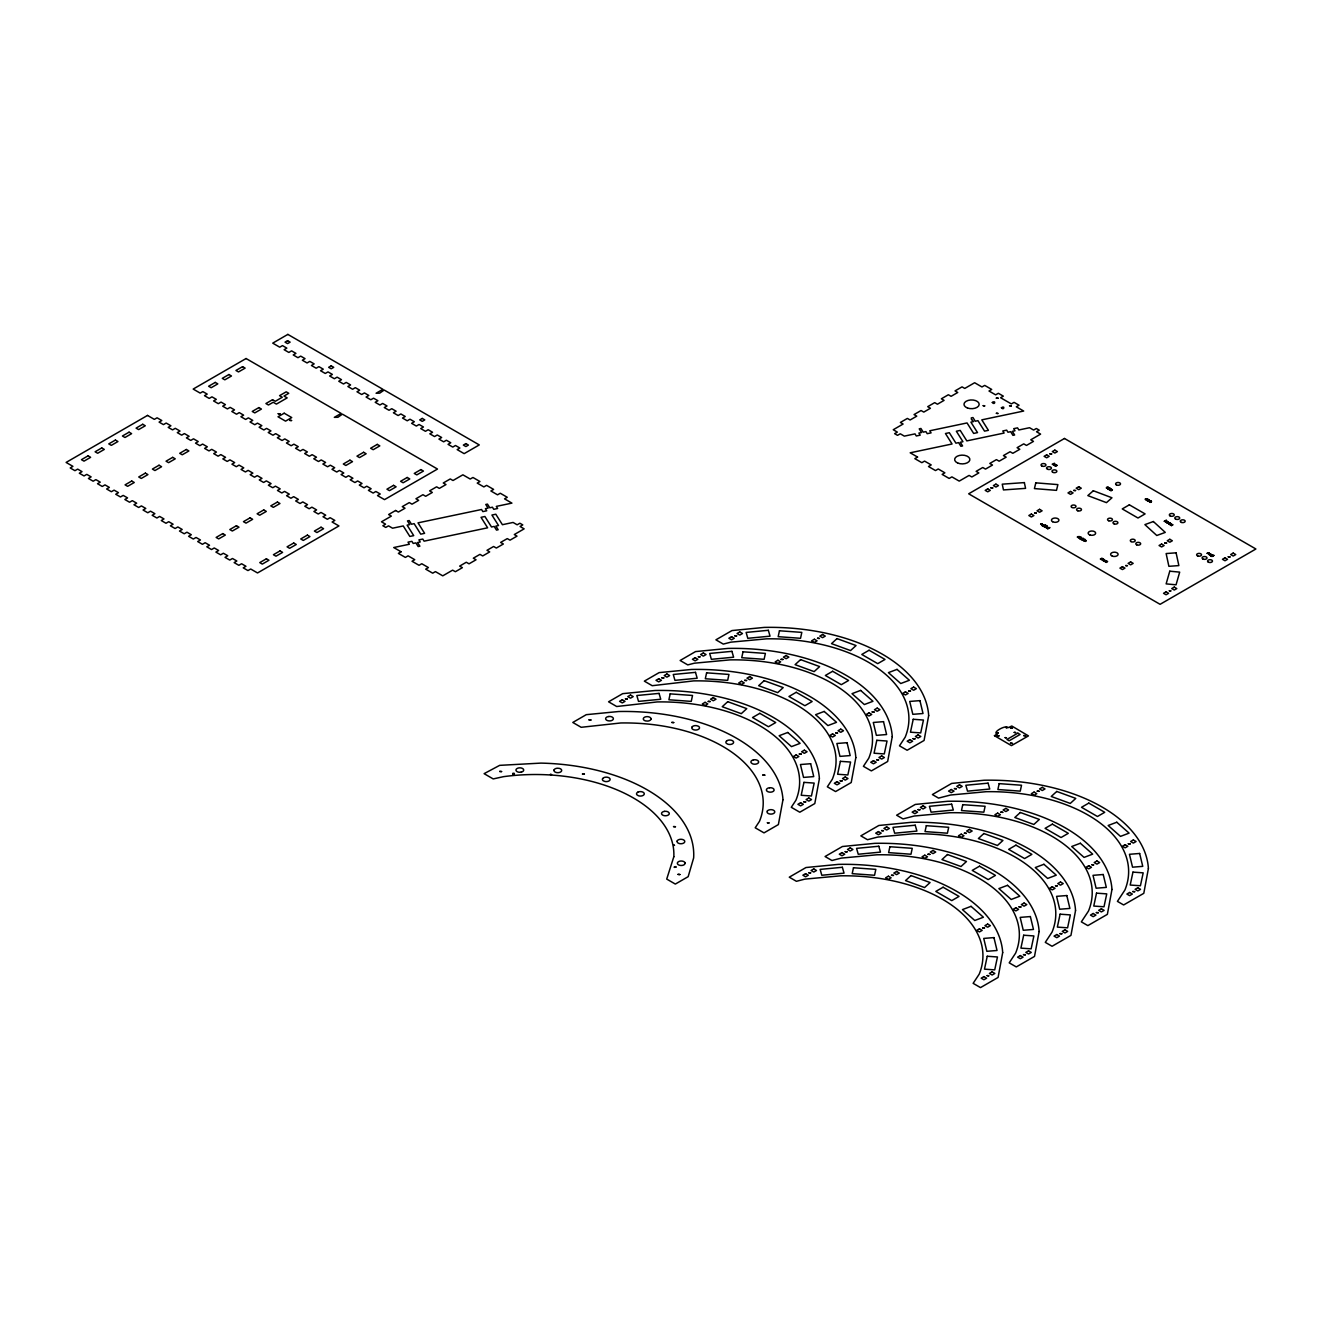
<?xml version="1.0" encoding="UTF-8"?>
<svg xmlns="http://www.w3.org/2000/svg" width="1322" height="1322" viewBox="0 0 1322 1322"><rect width="100%" height="100%" fill="white"/><g stroke="black" fill="none" stroke-linecap="round" stroke-linejoin="round"><path stroke-width="1.5" d="M1110.943 490.726C1110.1 488.644 1108.332 490.512 1109.455 488M1047.487 527.412L1047.652 528.585L1049.965 527.511L1047.883 528.8L1048.577 527.445L1047.288 528.519L1047.14 527.61M1167.111 523.148C1166.764 522.735 1168.731 521.331 1168.07 522.801M1112.446 489.818C1110.596 491.883 1112.099 487.95 1111.802 490.396M1171.127 524.718L1172.482 524.735L1171.127 524.817M1045.19 525.528C1044.628 528.486 1044.76 524.834 1044.694 525.743M1081.198 538.732C1078.388 539.673 1083.379 537.195 1080.074 538.269M1082.437 538.698C1079.033 539.872 1083.858 540.648 1082.255 538.765M1108.15 488.76L1106.646 487.735M1212.456 555.075L1211.101 555.967L1210.704 554.959M1145.563 499.154L1146.538 499.782L1145.249 499.534M1166.731 522.223C1162.947 521.116 1169.193 521.86 1165.492 521.661M1168.665 523.694L1169.623 523.743L1168.565 523.297M1208.87 553.802L1207.283 553.307M1211.745 554.926L1212.423 555.405M1081.644 539.079L1081.859 538.93M1150.57 501.319C1151.759 503.269 1147.793 501.352 1151.512 501.567M1043.934 525.594L1042.661 525.131M1112.099 489.999L1111.389 489.933M1150.768 501.93L1149.099 500.41L1150.173 501.121M1149.347 501.534L1147.876 501.088M1103.804 560.297C1102.449 557.273 1104.994 561.685 1102.449 559.834M1086.172 540.648C1084.899 543.144 1086.651 538.847 1084.932 540.566M1111.488 490.346C1109.522 489.14 1111.372 492.015 1111.372 489.553M1042.347 525.512L1042.876 526.222M1149.182 500.592L1149.76 502.129L1149.843 500.526M1046.859 526.057C1047.635 527.858 1046.33 525.892 1045.074 527.197M1171.606 525.495C1170.234 526.42 1174.481 523.628 1172.184 525.148M1103.688 559.223C1101.689 561.073 1107.621 560.693 1103.936 560.842M1170.267 523.198C1165.723 521.198 1173.176 524.702 1168.516 523.016L1168.962 524.09M1208.754 553.687L1207.465 553.158M1210.225 554.579C1210.374 552.695 1206.672 555.24 1210.605 553.885M1047.255 526.933L1046.016 527.726L1046.793 527.181M1170.069 524.784L1170.862 523.727M1207.151 553.373L1207.763 553.009M1210.308 555.405L1210.886 554.761L1210.588 555.802M1105.737 560.858L1103.787 560.495L1105.242 560.974M1146.785 499.286L1146.538 499.782M1208.919 553.29L1209.134 553.042M1054.46 465.03C1051.849 463.692 1056.179 464.98 1054.973 464.022M1106.58 488.132L1108.315 487.306M1045.818 525.859L1045.818 525.759M1081.214 537.69C1083.015 539.343 1079.116 535.658 1079.925 538.831M1165.806 521.232L1167.409 522.372M1081.016 538.913L1081.28 537.922M1085.065 540.467L1083.99 541.111L1084.932 540.467M1106.646 487.851L1108.431 487.835M1103.853 559.817L1103.06 560.429L1104.019 560.726M1102.135 559.751L1102.862 560.528L1102.217 559.669M1042.364 524.404L1040.926 524.008M1077.761 536.881L1078.735 537.608L1079.463 536.682M1041.455 523.776L1042.496 524.652L1042.232 523.694M1209.647 555.091L1209.894 553.753M1146.918 500.344C1150.966 497.485 1144.703 502.757 1148.107 499.319M1082.999 539.062L1082.173 539.69M1053.535 464.386L1054.278 465.179L1053.237 464.848M1172.383 524.999L1171.837 524.173M1054.807 464.666L1054.08 465.212M1111.868 489.471L1111.918 489.735M1042.496 524.553L1042.232 523.925M1106.531 487.388C1106.184 489.487 1106.712 486.05 1108.117 487.636M1083.247 539.343L1083.247 538.814M1078.802 537.228L1077.975 537.542L1078.835 536.534M1047.321 527.908L1048.627 527.627M1106.712 487.95L1108.018 487.768M1150.57 501.22L1151.297 502.063L1151.297 501.154M1166.913 522.124L1167.309 521.463M1053.485 464.088L1053.535 465.129L1054.064 463.873M513.944 773.618L512.738 774.014L514.126 773.221M1052.196 464.187L1054.51 463.229M551.605 774.576L550.448 774.246L551.224 774.791M1042.149 525.214L1044.016 525.165L1042.876 525.082M1109.869 487.868L1108.15 488.876M1044.248 526.767C1042.843 527.197 1046.446 524.156 1045.008 525.644M1043.471 526.255L1045.785 525.098M1109.29 489.768L1108.431 489.123L1109.918 488.363M1109.208 489.421L1111.108 489.057M1109.67 489.586L1111.372 489.322M1078.702 537.938L1081.016 536.881M1083.197 538.153L1080.884 539.211M1147.744 500.988L1149.099 500.311M1082.503 540.136L1084.817 539.178L1082.735 540.384M1084.833 540.087L1083.131 540.5L1084.965 540.136M1164.252 521.265L1166.384 520.356L1164.385 521.198M1166.384 520.356L1164.649 521.463M1101.937 559.371C1097.822 559.487 1105.44 559.024 1102.201 559.223M1169.821 524.636L1171.061 523.611M1106.134 562.478L1106.745 560.974L1104.961 561.685L1107.158 561.635L1106.365 561.272M1105.903 562.346L1107.638 561.519M1209.399 555.058L1211.134 554.232M1211.448 556.281L1211.861 554.86M1212.786 555.504L1213.662 555.686M675.592 866.951L674.385 867.348L675.757 866.554M1213.646 555.306L1211.894 556.496M1212.142 556.446L1213.877 555.339M674.385 867.348L675.245 867.249M1146.538 499.683L1145.513 498.774L1146.818 498.774M1077.529 536.749C1076.339 537.773 1079.843 536.286 1079.231 536.484M1041.62 524.784L1040.645 524.14L1042.017 524.553M1145.662 499.452L1146.405 499.6M1165.921 522.157L1166.401 522.107M1104.366 561.222L1104.994 561.255M1104.432 560.478L1105.423 560.578M1169.54 524.024L1170.053 522.884M1151.346 501.848L1149.76 502.03M1167.409 522.273L1168.516 522.438M1056.84 465.245C1053.023 467.542 1057.071 462.981 1055.22 465.708L1057.104 465.394L1055.088 465.955M1149.099 500.922L1149.182 499.947L1147.166 500.608M1080.818 538.847L1079.925 538.732M971.571 419.487L971.257 417.901L972.959 417.554L975.272 421.222L977.933 420.66L984.543 431.137L988.41 430.328L981.8 419.851L1023.674 411.043L1016.304 406.796L1019.031 405.21L1014.073 402.351L1011.347 403.921L1000.589 397.724L1003.332 396.137L998.358 393.278L995.631 394.848L988.988 391.015L991.715 389.445L984.708 385.396L981.965 386.966L974.644 382.736L964.763 388.437L962.036 386.867L955.013 390.915L957.756 392.485L951.096 396.319L948.37 394.749L941.363 398.798L944.09 400.368L937.447 404.218L934.704 402.632L927.697 406.68L930.424 408.267L923.781 412.1L921.054 410.531L914.031 414.579L916.774 416.149L910.114 419.983L907.388 418.413L900.381 422.462L903.108 424.032L893.242 429.733L897.341 432.096L894.614 433.666L897.522 435.351L900.265 433.781L904.331 436.128L915.006 433.88L916.311 435.979L920.195 435.169L918.873 433.071L921.533 432.509L919.22 428.84L920.922 428.477L923.235 432.145L925.896 431.6L927.218 433.682L931.085 432.872L929.763 430.774L967.043 422.941L973.653 433.434L977.52 432.608L970.91 422.131L973.57 421.569L971.538 419.438M1211.877 556.182L1210.721 555.521M1107.274 488.099L1107.886 488.925M1208.589 553.108L1208.771 552.943M1043.653 524.784L1043.752 525.792M1042.48 526.272L1042.595 525.198M1168.169 521.992L1168.301 522.834M1045.372 525.545L1045.719 526.487M1145.513 498.774L1146.785 499.385M1169.805 523.529L1169.309 522.735M1166.797 521.893L1165.508 521.281L1165.607 522.273M1077.711 536.6L1078.983 537.228M1102.201 558.479L1102.565 559.718M512.738 773.32L514.456 774.014M674.385 866.654L676.104 867.249M512.738 773.915L513.597 773.915M1166.847 522.884L1167.045 521.149M1104.167 559.636L1104.25 560.297M1101.904 558.198L1100.317 559.008M1209.002 552.943L1209.035 553.802M1171.226 525.462L1171.077 524.421L1170.928 525.346M1168.251 523.347L1168.037 521.876M1166.169 521.331L1165.541 520.67M1151.165 501.121L1151.297 502.063M1150.19 501.468L1150.272 502.426M1147.033 498.658L1147.083 499.518M1108.216 488.066L1108.018 487.124L1108.051 488.165M1105.175 561.288L1105.093 560.396M1079.116 537.443L1078.835 536.649M1047.156 525.892L1047.074 527.048M554.001 770.065L553.968 770.643A3.867 2.231 0 0 0 557.173 772.643A3.867 2.231 0 0 0 561.321 771.354L561.619 770.792A3.867 2.231 0 0 0 559.404 768.396L557.438 768.214A3.867 2.231 0 0 0 554.001 770.065M677.112 841.139L677.31 842.296A3.867 2.231 0 0 0 680.285 843.717L681.293 843.733A3.867 2.231 0 0 0 684.763 841.288A3.867 2.231 0 0 0 680.549 839.288L679.558 839.42A3.867 2.231 0 0 0 677.112 841.139M992.31 402.466C994.855 405.804 996.16 399.723 992.31 402.466M1001.415 407.721C1003.96 411.059 1005.265 404.995 1001.415 407.721M685.077 863.084L684.697 864.224A3.867 2.231 0 0 1 681.491 865.48L680.483 865.447A3.867 2.231 0 0 1 677.426 862.82A3.867 2.231 0 0 1 681.954 861.052L682.912 861.25A3.867 2.231 0 0 1 685.077 863.084M996.342 398.137L998.127 398.219L996.342 398.137M997.234 735.676L999.25 735.908L997.333 735.528M782.971 799.711L778.377 824.581L764.017 832.877L755.209 827.787L759.472 821.326A138.446 79.931 0 0 0 620.778 722.969L581.168 727.298L572.79 722.456L586.257 714.673L618.663 711.517A158.64 91.582 0 0 1 782.971 799.711M819.392 778.675L814.798 803.561L799.793 812.22L791.283 807.296L795.894 800.289A138.446 79.931 0 0 0 657.199 701.932L616.696 706.51L608.566 701.8L622.695 693.653L655.084 690.497A158.64 91.582 0 0 1 819.392 778.675M855.83 757.638L851.219 782.525L835.587 791.564L827.341 786.805L832.315 779.253A138.446 79.931 0 0 0 693.637 680.896L652.225 685.705L644.343 681.144L659.116 672.617L691.522 669.461A158.64 91.582 0 0 1 855.83 757.638M892.251 736.618L887.657 761.489L871.363 770.908L863.415 766.314L868.752 758.233A138.446 79.931 0 0 0 730.058 659.876L694.38 663.198L687.77 664.9L680.119 660.488L695.554 651.581L727.943 648.424A158.64 91.582 0 0 1 892.251 736.618M928.672 715.582L924.078 740.469L907.14 750.252L899.489 745.823L905.173 737.197A138.446 79.931 0 0 0 766.496 638.84L730.802 642.162L723.299 644.095L715.913 639.831L731.975 630.561L764.364 627.405A158.64 91.582 0 0 1 928.672 715.582M1002.687 952.567L998.093 977.437L980.511 987.6L973.141 983.337L979.189 974.182A138.446 79.931 0 0 0 840.511 875.825L804.817 879.13L796.422 881.311L789.267 877.18L805.99 867.529L838.379 864.373A158.64 91.582 0 0 1 1002.687 952.567M1039.125 931.531L1034.515 956.417L1016.288 966.927L1009.215 962.846L1015.61 953.145A138.446 79.931 0 0 0 876.932 854.789L841.255 858.11L831.951 860.506L825.06 856.524L842.411 846.51L874.817 843.337A158.64 91.582 0 0 1 1039.125 931.531M1075.546 910.494L1070.952 935.381L1052.064 946.271L1045.289 942.355L1052.048 932.109A138.446 79.931 0 0 0 913.353 833.752L877.676 837.074L867.496 839.718L860.837 835.868L878.849 825.473L911.238 822.317A158.64 91.582 0 0 1 1075.546 910.494M1111.967 889.475L1107.373 914.345L1087.857 925.615L1081.346 921.864L1088.469 911.089A138.446 79.931 0 0 0 949.791 812.733L914.097 816.038L903.025 818.913L896.613 815.211L915.27 804.437L947.659 801.281A158.64 91.582 0 0 1 1111.967 889.475M1148.405 868.438L1143.794 893.325L1123.634 904.959L1117.421 901.373L1124.89 890.053A138.446 79.931 0 0 0 986.212 791.696L950.535 795.018L938.554 798.108L932.39 794.555L951.691 783.417L984.097 780.244A158.64 91.582 0 0 1 1148.405 868.438M1125.666 565.618L1127.435 565.733L1125.749 565.502M1073.761 490.429L1075.53 490.545L1073.761 490.429M990.971 487.851L992.739 487.967L990.971 487.851M803.941 782.36L801.198 795.282L811.427 796.009L814.17 783.087L803.941 782.36M840.379 761.323L837.619 774.246L847.848 774.973L850.591 762.05L840.379 761.323M876.8 740.303L874.057 753.21L884.286 753.937L887.029 741.031L876.8 740.303M913.221 719.267L910.478 732.19L920.707 732.917L923.45 720.044L913.221 719.267M987.237 956.252L984.493 969.158L994.722 969.885L997.466 956.963L987.237 956.252M1023.674 935.216L1020.914 948.122L1031.143 948.849L1033.887 935.943L1023.674 935.216M1060.095 914.18L1057.352 927.102L1067.581 927.829L1070.324 914.907L1060.095 914.18M1096.516 893.16L1093.773 906.066L1104.002 906.793L1106.745 893.87L1096.516 893.16M1132.954 872.123L1130.194 885.046L1140.423 885.757L1143.183 872.851L1132.954 872.123M670.171 693.868L668.899 699.768L691.257 701.387L692.53 695.471L670.171 693.868M706.592 672.832L705.32 678.748L727.678 680.351L728.951 674.451L706.592 672.832M743.014 651.812L741.741 657.712L764.116 659.314L765.388 653.415L743.014 651.812M779.451 630.776L778.179 636.675L800.537 638.295L801.81 632.379L779.451 630.776M853.467 867.761L852.194 873.66L874.553 875.263L875.825 869.364L853.467 867.761M889.888 846.724L888.615 852.624L910.974 854.227L912.246 848.327L889.888 846.724M926.309 825.688L925.036 831.588L947.411 833.207L948.684 827.308L926.309 825.688M962.747 804.668L961.474 810.568L983.832 812.171L985.105 806.271L962.747 804.668M999.168 783.632L997.895 789.531L1020.254 791.134L1021.526 785.235L999.168 783.632M278.215 413.703L279.983 413.836L278.215 413.703M289.782 420.379L291.551 420.512L289.782 420.379M499.683 771.437L501.583 771.569L499.683 771.437M589.034 719.862L590.934 719.994L589.034 719.862M582.49 774.014L584.39 774.163L582.49 774.014M625.455 698.826L627.355 698.974L625.455 698.826M661.892 677.789L663.793 677.938L661.892 677.789M671.824 722.44L673.724 722.572L671.824 722.44M698.313 656.77L700.214 656.902L698.413 656.637M673.559 826.597L675.443 826.729L673.559 826.597M708.245 701.404L710.145 701.552L708.245 701.404M678.021 874.387L679.921 874.536L678.021 874.387M734.735 635.733L736.635 635.882L734.735 635.733M744.683 680.367L746.566 680.516L744.683 680.367M781.104 659.348L783.004 659.48L781.104 659.348M762.893 775.006L764.794 775.155L762.893 775.006M767.371 822.813L769.255 822.962L767.454 822.681M817.525 638.311L819.425 638.46L817.624 638.179M799.314 753.986L801.215 754.118L799.314 753.986M803.793 801.776L805.693 801.925L803.793 801.776M835.735 732.95L837.636 733.099L835.835 732.818M808.75 872.702L810.65 872.851L808.75 872.702M840.214 780.757L842.114 780.905L840.214 780.757M872.173 711.914L874.073 712.062L872.173 711.914M845.188 851.682L847.088 851.814L845.188 851.682M876.651 759.72L878.552 759.869L876.651 759.72M908.594 690.894L910.494 691.026L908.594 690.894M881.609 830.646L883.509 830.794L881.708 830.513M983.155 405.738L984.923 405.871L983.238 405.606M913.072 738.684L914.973 738.833L913.072 738.684M996.358 413.356L998.127 413.489L996.441 413.241M891.54 875.28L893.441 875.428L891.54 875.28M1009.562 405.738L1011.33 405.871L1009.562 405.738M918.03 809.609L919.93 809.758L918.03 809.609M927.978 854.26L929.862 854.409L927.978 854.26M954.467 788.59L956.368 788.738L954.467 788.59M1034.597 513.035L1036.365 513.167L1034.597 513.035M1049.883 453.81L1051.651 453.958L1049.883 453.81M964.399 833.224L966.299 833.372L964.399 833.224M994.441 735.693L1011.446 745.625L1028.466 735.891L1011.776 726.009L1008.256 727.645C1005.761 724.357 991.335 732.9 997.333 733.958L994.441 735.693M996.771 732.867L998.16 732.966L996.771 732.867M1005.877 727.596L1007.232 727.811L1006.059 727.414M1005.117 737.693L1006.505 737.792L1005.183 737.593M1010.454 728.009L1012.487 728.174L1010.553 727.877M1010.454 743.261L1012.487 743.41L1010.553 743.113M1014.222 732.421L1015.627 732.537L1014.222 732.421M1000.82 812.187L1002.72 812.336L1000.82 812.187M1023.658 735.643L1025.69 735.792L1023.757 735.495M982.61 927.862L984.51 928.011L982.61 927.862M987.088 975.669L988.988 975.818L987.187 975.537M1037.258 791.167L1039.142 791.316L1037.258 791.167M1019.031 906.826L1020.931 906.975L1019.031 906.826M1023.509 954.633L1025.409 954.781L1023.509 954.633M1055.468 885.806L1057.369 885.955L1055.567 885.674M1059.947 933.613L1061.847 933.745L1059.947 933.613M1164.831 542.995L1166.599 543.127L1164.831 542.995M1091.889 864.77L1093.79 864.918L1091.989 864.638M1169.292 590.802L1171.061 590.934L1169.392 590.67M1096.368 912.577L1098.268 912.725L1096.368 912.577M1128.31 843.733L1130.211 843.882L1128.31 843.733M1132.789 891.54L1134.689 891.689L1132.789 891.54M1035.804 482.844L1034.432 488.595L1056.493 490.363L1057.881 484.612L1035.804 482.844M673.823 856.739L666.718 879.08L675.327 884.071L688.167 876.668L693.637 857.961A158.64 91.582 0 0 0 540.896 763.108L499.666 765.355L484.1 773.667L493.205 778.922L503.451 776.675A138.446 79.931 0 0 1 673.823 856.739M1169.772 571.187L1166.136 583.878L1176.051 584.82L1179.687 572.129L1169.772 571.187M1228.254 556.76L1230.005 556.959L1228.254 556.76M602.617 778.625L602.402 779.187A3.867 2.231 0 0 0 603.311 780.823L604.947 781.467A3.867 2.231 0 0 0 609.425 780.641L609.888 780.129A3.867 2.231 0 0 0 607.558 777.27A3.867 2.231 0 0 0 602.617 778.625M767.289 811.097L767.091 812.237A3.867 2.231 0 0 0 769.553 813.955L770.544 814.088A3.867 2.231 0 0 0 774.675 812.369A3.867 2.231 0 0 0 772.263 809.791L771.271 809.659A3.867 2.231 0 0 0 767.289 811.097M651.002 719.085L650.771 719.647A3.867 2.231 0 0 1 647.797 721.068L645.797 720.953A3.867 2.231 0 0 1 643.351 719.234L643.318 718.639A3.867 2.231 0 0 1 647.532 716.64A3.867 2.231 0 0 1 651.002 719.085M692.315 726.67L691.918 727.216A3.867 2.231 0 0 0 694.1 729.86A3.867 2.231 0 0 0 698.941 728.951L699.355 728.422A3.867 2.231 0 0 0 698.396 726.257L696.677 725.679A3.867 2.231 0 0 0 692.315 726.67M727.728 701.685L722.225 706.725L741.278 713.665L746.781 708.642L727.728 701.685M764.166 680.665L758.646 685.688L777.7 692.645L783.202 687.605L764.166 680.665M800.587 659.628L795.084 664.652L814.137 671.609L819.64 666.585L800.587 659.628M837.008 638.592L831.505 643.632L850.558 650.573L856.061 645.549L837.008 638.592M911.023 875.577L905.52 880.601L924.574 887.558L930.077 882.534L911.023 875.577M947.461 854.541L941.958 859.564L960.995 866.521L966.498 861.498L947.461 854.541M983.882 833.504L978.379 838.545L997.432 845.485L1002.935 840.462L983.882 833.504M1020.303 812.485L1014.8 817.508L1033.854 824.465L1039.356 819.442L1020.303 812.485M1056.741 791.448L1051.238 796.472L1070.275 803.429L1075.778 798.405L1056.741 791.448M1093.327 490.743L1087.824 495.601L1106.464 502.641L1111.967 497.783L1093.327 490.743M726.935 740.717L726.356 741.196A3.867 2.231 0 0 0 726.456 743.427L727.91 744.22A3.867 2.231 0 0 0 731.76 744.154L732.553 743.79A3.867 2.231 0 0 0 732.405 740.634A3.867 2.231 0 0 0 726.935 740.717M637.749 792.208L637.121 792.671A3.867 2.231 0 0 0 637.006 794.902L638.394 795.728A3.867 2.231 0 0 0 642.244 795.794L643.07 795.447A3.867 2.231 0 0 0 643.219 792.291A3.867 2.231 0 0 0 637.749 792.208M147.519 415.422L66.1 462.436L72.925 466.369L70.198 467.955L74.941 470.682L77.668 469.112L82.03 471.64L79.303 473.21L84.046 475.937L86.773 474.367L91.135 476.895L88.409 478.465L93.151 481.208L95.878 479.622L100.257 482.15L97.514 483.72L102.257 486.463L104.983 484.877L109.362 487.405L106.619 488.991L111.362 491.718L114.089 490.148L118.468 492.66L115.725 494.246L120.467 496.973L123.194 495.403L127.573 497.915L124.846 499.501L129.573 502.228L132.299 500.658L136.678 503.186L133.952 504.756L138.678 507.483L141.404 505.913L145.784 508.441L143.057 510.011L147.783 512.754L150.526 511.168L154.889 513.696L152.162 515.266L156.888 518.009L159.631 516.423L163.994 518.951L161.267 520.538L165.994 523.264L168.737 521.694L173.099 524.206L170.373 525.792L175.099 528.519L177.842 526.949L182.205 529.461L179.478 531.047L184.221 533.774L186.947 532.204L191.31 534.732L188.583 536.302L193.326 539.029L196.053 537.459L200.432 539.987L197.689 541.557L202.431 544.3L205.158 542.714L209.537 545.242L206.794 546.812L211.537 549.555L214.263 547.969L218.642 550.497L215.899 552.084L220.642 554.81L223.368 553.24L227.748 555.752L225.004 557.339L229.747 560.065L232.474 558.495L236.853 561.007L234.126 562.594L238.852 565.32L241.579 563.75L245.958 566.279L243.231 567.849L247.958 570.575L250.701 569.005L257.526 572.955L338.944 525.941L332.103 522.008L334.846 520.422L330.103 517.695L327.377 519.265L322.998 516.737L325.724 515.167L320.998 512.44L318.272 514.01L313.892 511.482L316.619 509.912L311.893 507.169L309.15 508.755L304.787 506.227L307.514 504.657L302.788 501.914L300.044 503.5L295.682 500.972L298.408 499.402L293.682 496.659L290.939 498.245L286.577 495.717L289.303 494.131L284.577 491.404L281.834 492.974L277.471 490.462L280.198 488.876L275.455 486.149L272.729 487.719L268.366 485.191L271.093 483.621L266.35 480.894L263.623 482.464L259.261 479.936L261.987 478.366L257.245 475.623L254.518 477.209L250.139 474.681L252.882 473.111L248.139 470.368L245.413 471.954L241.034 469.426L243.777 467.856L239.034 465.113L236.308 466.699L231.928 464.171L234.672 462.584L229.929 459.858L227.202 461.428L222.823 458.916L225.566 457.329L220.824 454.603L218.097 456.173L213.718 453.644L216.444 452.074L211.718 449.348L208.992 450.918L204.613 448.389L207.339 446.819L202.613 444.076L199.87 445.663L195.507 443.134L198.234 441.565L193.508 438.821L190.765 440.408L186.402 437.879L189.129 436.31L184.402 433.566L181.659 435.153L177.297 432.625L180.023 431.038L175.297 428.311L172.554 429.881L168.191 427.37L170.918 425.783L166.175 423.057L163.449 424.626L159.086 422.098L161.813 420.528L157.07 417.802L154.344 419.371L147.519 415.422M246.074 358.526L193.177 389.065L200.2 393.113L202.844 391.593L207.207 394.105L204.48 395.691L209.207 398.418L211.95 396.848L216.312 399.36L213.586 400.946L218.312 403.673L221.055 402.103L225.418 404.631L222.691 406.201L227.417 408.928L230.16 407.358L234.523 409.886L231.796 411.456L236.539 414.199L239.265 412.613L243.628 415.141L240.901 416.711L245.644 419.454L248.371 417.868L252.75 420.396L250.007 421.982L254.749 424.709L257.476 423.139L261.855 425.651L259.112 427.237L263.855 429.964L266.581 428.394L270.96 430.906L268.217 432.492L272.96 435.219L275.687 433.649L280.066 436.177L277.323 437.747L282.065 440.474L284.792 438.904L289.171 441.432L286.444 443.002L291.171 445.745L293.897 444.159L298.276 446.687L295.55 448.257L300.276 451L303.002 449.414L307.382 451.942L304.655 453.529L309.381 456.255L312.124 454.685L316.487 457.197L313.76 458.784L318.486 461.51L321.229 459.94L325.592 462.452L322.865 464.039L327.592 466.765L330.335 465.195L334.697 467.724L331.971 469.293L336.713 472.02L339.44 470.45L343.803 472.979L341.076 474.548L345.819 477.292L348.545 475.705L352.908 478.233L350.181 479.803L354.924 482.547L357.651 480.96L362.03 483.488L359.287 485.075L364.029 487.801L366.756 486.232L371.135 488.743L368.392 490.33L373.135 493.056L375.861 491.487L380.24 493.998L377.497 495.585L384.52 499.633L437.499 469.046L342.415 414.15L337.936 417.273L334.317 417.355L341.142 413.422L246.074 358.526M287.849 334.4L272.729 343.142L279.735 347.19L282.478 345.604L286.841 348.132L284.114 349.702L288.857 352.445L291.584 350.859L295.946 353.387L293.22 354.957L297.962 357.7L300.689 356.114L305.052 358.642L302.325 360.228L307.068 362.955L309.794 361.385L314.173 363.897L311.43 365.483L316.173 368.21L318.899 366.64L323.279 369.169L320.535 370.738L325.278 373.465L328.005 371.895L332.384 374.423L329.641 375.993L334.383 378.736L337.11 377.15L341.489 379.678L338.762 381.248L343.489 383.991L346.215 382.405L350.594 384.933L347.868 386.503L352.594 389.246L355.321 387.66L359.7 390.188L356.973 391.775L361.699 394.501L364.442 392.931L368.805 395.443L366.078 397.03L370.804 399.756L373.548 398.186L377.91 400.715L375.184 402.285L379.91 405.011L382.653 403.441L387.015 405.97L384.289 407.54L389.032 410.283L391.758 408.696L396.121 411.225L393.394 412.795L398.137 415.538L400.863 413.951L405.226 416.48L402.499 418.049L407.242 420.793L409.969 419.206L414.348 421.735L411.605 423.321L416.347 426.048L419.074 424.478L423.453 426.989L420.71 428.576L425.453 431.303L428.179 429.733L432.558 432.261L429.815 433.831L434.558 436.557L437.285 434.988L441.664 437.516L438.921 439.086L443.663 441.829L446.39 440.243L450.769 442.771L448.042 444.341L452.768 447.084L455.495 445.497L459.874 448.026L457.148 449.596L464.154 453.644L479.275 444.919L384.19 390.04L379.711 393.146L376.092 393.245L382.917 389.296L287.849 334.4M88.095 455.826L81.452 459.676L83.997 461.147L90.64 457.313L88.095 455.826M101.761 447.943L95.101 451.793L97.663 453.264L104.306 449.414L101.761 447.943M115.411 440.061L108.768 443.895L111.312 445.365L117.955 441.531L115.411 440.061M129.077 432.178L122.417 436.012L124.979 437.483L131.622 433.649L129.077 432.178M142.726 424.279L136.083 428.13L138.628 429.6L145.288 425.767L142.726 424.279M215.271 382.405L208.612 386.255L211.173 387.726L217.816 383.876L215.271 382.405M228.921 374.523L222.278 378.356L224.823 379.827L231.482 375.993L228.921 374.523M242.587 366.64L235.944 370.474L238.489 371.945L245.132 368.111L242.587 366.64M287.568 340.663L285.023 342.134L287.568 343.604L290.129 342.134L287.568 340.663M131.721 481.026L125.061 484.86L127.623 486.331L134.266 482.497L131.721 481.026M145.37 473.127L138.727 476.978L141.272 478.448L147.932 474.598L145.37 473.127M159.037 465.245L152.394 469.079L154.938 470.549L161.581 466.716L159.037 465.245M172.686 457.362L166.043 461.196L168.588 462.667L175.248 458.833L172.686 457.362M186.352 449.48L179.709 453.314L182.254 454.785L188.897 450.951L186.352 449.48M258.881 407.589L252.238 411.439L254.782 412.91L261.442 409.06L258.881 407.589M272.547 399.707L265.904 403.541L268.449 405.011L273.224 402.252L276.414 404.102L287.171 397.889L283.982 396.055L288.758 393.295L286.213 391.824L279.553 395.658L282.297 397.244L275.273 401.293L272.547 399.707M331.194 365.847L328.649 367.318L331.194 368.788L333.739 367.318L331.194 365.847M284.197 413.208L278 416.777L285.552 421.14L291.749 417.57L284.197 413.208M222.774 533.592L216.13 537.426L218.675 538.913L225.335 535.063L222.774 533.592M236.44 525.71L229.797 529.544L232.341 531.014L238.985 527.181L236.44 525.71M250.106 517.827L243.446 521.661L246.008 523.132L252.651 519.298L250.106 517.827M263.756 509.928L257.112 513.779L259.657 515.25L266.317 511.416L263.756 509.928M277.422 502.046L270.779 505.88L273.324 507.367L279.967 503.517L277.422 502.046M349.95 460.172L343.307 464.005L345.852 465.476L352.511 461.642L349.95 460.172M363.616 452.289L356.973 456.123L359.518 457.594L366.161 453.76L363.616 452.289M377.282 444.39L370.623 448.241L373.184 449.711L379.827 445.878L377.282 444.39M422.263 418.43L419.718 419.9L422.263 421.371L424.808 419.9L422.263 418.43M266.4 558.776L259.756 562.61L262.301 564.097L268.944 560.247L266.4 558.776M280.066 550.894L273.406 554.728L275.968 556.198L282.611 552.365L280.066 550.894M293.715 543.012L287.072 546.845L289.617 548.316L296.277 544.482L293.715 543.012M307.382 535.113L300.738 538.963L303.283 540.434L309.926 536.6L307.382 535.113M321.048 527.23L314.388 531.064L316.95 532.551L323.593 528.701L321.048 527.23M393.576 485.356L386.933 489.19L389.478 490.66L396.121 486.827L393.576 485.356M407.242 477.473L400.583 481.307L403.144 482.778L409.787 478.944L407.242 477.473M420.892 469.591L414.249 473.425L416.794 474.895L423.453 471.062L420.892 469.591M465.889 443.614L463.328 445.084L465.889 446.555L468.434 445.084L465.889 443.614M395.625 510.49L388.618 514.539L391.345 516.109L381.48 521.81L385.578 524.173L382.851 525.743L385.76 527.428L388.503 525.859L392.568 528.205L403.243 525.958L409.837 536.435L413.72 535.625L407.11 525.148L409.77 524.586L407.457 520.918L409.159 520.554L411.473 524.223L414.133 523.661L420.743 534.154L424.61 533.328L418 522.851L481.538 509.499L482.861 511.597L486.727 510.788L485.405 508.689L488.082 508.127L485.769 504.459L487.454 504.112L489.768 507.78L492.428 507.218L493.75 509.317L497.634 508.491L496.312 506.392L511.911 503.12L504.541 498.857L507.268 497.287L500.261 493.238L497.535 494.825L490.875 490.974L493.618 489.404L486.595 485.356L483.869 486.926L477.225 483.092L479.952 481.522L472.945 477.473L470.219 479.043L462.882 474.813L453 480.514L450.273 478.944L443.25 482.993L445.993 484.563L439.334 488.396L436.607 486.827L429.6 490.875L432.327 492.445L425.684 496.295L422.941 494.709L415.934 498.758L418.661 500.344L412.018 504.178L409.291 502.591L402.268 506.64L405.011 508.226L398.352 512.06L395.625 510.49M401.095 551.786L398.368 553.373L405.375 557.421L408.101 555.835L414.761 559.685L412.018 561.255L419.041 565.304L421.768 563.734L428.411 567.568L425.684 569.138L432.691 573.186L435.434 571.616L442.754 575.847L452.636 570.146L455.379 571.715L462.386 567.667L459.659 566.097L466.302 562.247L469.029 563.833L476.052 559.784L473.309 558.198L479.952 554.364L482.695 555.951L489.702 551.902L486.975 550.316L493.618 546.482L496.345 548.052L503.368 544.003L500.625 542.433L507.284 538.599L510.011 540.169L517.018 536.121L514.291 534.551L524.156 528.85L520.058 526.487L522.785 524.9L519.877 523.231L517.15 524.801L513.085 522.454L502.41 524.702L495.8 514.225L491.916 515.035L498.526 525.512L495.866 526.073L498.179 529.742L496.494 530.089L494.18 526.42L491.503 526.982L484.91 516.505L481.026 517.315L487.636 527.808L424.098 541.161L422.776 539.062L418.909 539.872L420.231 541.97L417.57 542.532L419.884 546.201L418.182 546.548L415.868 542.879L413.208 543.441L411.886 541.342L408.019 542.152L409.341 544.251L393.725 547.539L401.095 551.786M917.567 457.048L914.824 458.635L921.847 462.683L924.574 461.097L931.217 464.931L928.49 466.517L935.497 470.566L938.24 468.98L944.883 472.83L942.14 474.4L949.163 478.448L951.89 476.878L959.227 481.109L969.109 475.408L971.835 476.978L978.842 472.929L976.115 471.359L982.758 467.509L985.501 469.095L992.508 465.047L989.781 463.46L996.424 459.626L999.151 461.196L1006.174 457.164L1003.431 455.578L1010.091 451.744L1012.817 453.314L1019.824 449.265L1017.097 447.695L1023.74 443.862L1026.483 445.431L1033.49 441.383L1030.763 439.813L1040.612 434.112L1036.514 431.749L1039.257 430.162L1036.332 428.493L1033.606 430.063L1029.541 427.717L1018.865 429.964L1017.543 427.865L1013.677 428.675L1014.999 430.774L1012.338 431.336L1014.652 435.004L1012.949 435.351L1010.636 431.683L1007.975 432.244L1006.653 430.146L1002.787 430.972L1004.109 433.054L966.828 440.887L960.218 430.41L956.351 431.236L962.945 441.713L960.284 442.275L962.598 445.944L960.912 446.291L958.599 442.622L955.938 443.184L949.328 432.707L945.461 433.517L952.055 443.994L910.197 452.802L917.567 457.048M1064.474 438.474L968.662 493.8L1160.088 604.319L1255.9 548.994L1064.474 438.474M622.298 699.751L619.555 701.338L622.298 702.907L625.025 701.338L622.298 699.751M630.495 695.025L627.752 696.611L630.495 698.181L633.221 696.611L630.495 695.025M658.72 678.731L655.993 680.301L658.72 681.888L661.446 680.301L658.72 678.731M666.916 673.989L664.189 675.575L666.916 677.145L669.643 675.575L666.916 673.989M695.157 657.695L692.414 659.281L695.157 660.851L697.884 659.281L695.157 657.695M703.337 652.969L700.61 654.539L703.337 656.125L706.08 654.539L703.337 652.969M731.578 636.659L728.852 638.245L731.578 639.815L734.305 638.245L731.578 636.659M739.775 631.933L737.048 633.519L739.775 635.089L742.501 633.519L739.775 631.933M987.732 488.859L985.187 490.346L987.732 491.817L990.294 490.346L987.732 488.859M995.929 484.133L993.384 485.604L995.929 487.074L998.49 485.604L995.929 484.133M1046.66 454.851L1044.099 456.321L1046.66 457.792L1049.205 456.321L1046.66 454.851M1054.857 450.108L1052.295 451.579L1054.857 453.049L1057.402 451.579L1054.857 450.108M705.089 702.329L702.346 703.915L705.089 705.485L707.815 703.915L705.089 702.329M713.285 697.603L710.542 699.189L713.285 700.759L716.012 699.189L713.285 697.603M741.51 681.309L738.783 682.879L741.51 684.466L744.236 682.879L741.51 681.309M749.706 676.567L746.98 678.153L749.706 679.723L752.433 678.153L749.706 676.567M777.931 660.273L775.204 661.859L777.931 663.429L780.674 661.859L777.931 660.273M786.127 655.547L783.401 657.117L786.127 658.703L788.87 657.117L786.127 655.547M814.369 639.237L811.625 640.823L814.369 642.393L817.095 640.823L814.369 639.237M822.565 634.51L819.822 636.097L822.565 637.667L825.292 636.097L822.565 634.51M1031.375 514.06L1028.83 515.53L1031.375 517.001L1033.92 515.53L1031.375 514.06M1039.571 509.334L1037.026 510.804L1039.571 512.275L1042.116 510.804L1039.571 509.334M1070.539 491.453L1067.978 492.924L1070.539 494.395L1073.084 492.924L1070.539 491.453M1078.735 486.711L1076.174 488.198L1078.735 489.669L1081.28 488.198L1078.735 486.711M759.803 713.335L752.515 717.549L768.446 726.736L775.733 722.539L759.803 713.335M796.224 692.298L788.937 696.512L804.883 705.717L812.154 701.503L796.224 692.298M832.645 671.279L825.358 675.476L841.304 684.68L848.592 680.483L832.645 671.279M869.083 650.242L861.795 654.456L877.725 663.644L885.013 659.447L869.083 650.242M1129.352 504.822L1122.246 508.92L1137.994 518.009L1145.1 513.911L1129.352 504.822M796.158 754.912L793.415 756.498L796.158 758.068L798.885 756.498L796.158 754.912M804.354 750.185L801.611 751.755L804.354 753.342L807.081 751.755L804.354 750.185M832.579 733.875L829.852 735.462L832.579 737.032L835.306 735.462L832.579 733.875M840.775 729.149L838.049 730.736L840.775 732.305L843.502 730.736L840.775 729.149M869 712.855L866.274 714.425L869 716.012L871.743 714.425L869 712.855M877.197 708.113L874.47 709.699L877.197 711.269L879.94 709.699L877.197 708.113M905.438 691.819L902.695 693.406L905.438 694.975L908.164 693.406L905.438 691.819M913.634 687.093L910.891 688.663L913.634 690.249L916.361 688.663L913.634 687.093M1122.444 566.642L1119.916 568.113L1122.444 569.567L1124.972 568.113L1122.444 566.642M1130.641 561.9L1128.079 563.37L1130.641 564.858L1133.185 563.37L1130.641 561.9M1161.608 544.036L1159.047 545.507L1161.608 546.978L1164.153 545.507L1161.608 544.036M1169.805 539.293L1167.243 540.764L1169.805 542.235L1172.35 540.764L1169.805 539.293M673.774 844.989L674.551 845.436L673.774 845.105M800.62 802.718L797.893 804.288L800.62 805.875L803.363 804.288L800.62 802.718M808.816 797.992L806.09 799.562L808.816 801.132L811.559 799.562L808.816 797.992M837.057 781.682L834.314 783.268L837.057 784.838L839.784 783.268L837.057 781.682M845.254 776.956L842.511 778.526L845.254 780.112L847.98 778.526L845.254 776.956M873.478 760.662L870.752 762.232L873.478 763.802L876.205 762.232L873.478 760.662M881.675 755.92L878.948 757.506L881.675 759.076L884.401 757.506L881.675 755.92M909.9 739.626L907.173 741.196L909.9 742.782L912.643 741.196L909.9 739.626M918.096 734.9L915.369 736.47L918.096 738.04L920.839 736.47L918.096 734.9M1166.07 591.826L1163.525 593.297L1166.07 594.768L1168.615 593.297L1166.07 591.826M1174.267 587.1L1171.722 588.571L1174.267 590.042L1176.811 588.571L1174.267 587.1M1224.998 557.818L1222.453 559.289L1224.998 560.759L1227.56 559.289L1224.998 557.818M1233.195 553.075L1230.65 554.562L1233.195 556.033L1235.756 554.562L1233.195 553.075M1017.824 733.165L1006.901 739.477L1009.165 740.783L1020.105 734.47L1017.824 733.165M805.594 873.644L802.867 875.214L805.594 876.8L808.32 875.214L805.594 873.644M813.79 868.918L811.047 870.487L813.79 872.057L816.517 870.487L813.79 868.918M842.015 852.607L839.288 854.194L842.015 855.764L844.758 854.194L842.015 852.607M850.211 847.881L847.485 849.451L850.211 851.038L852.938 849.451L850.211 847.881M878.452 831.588L875.709 833.157L878.452 834.727L881.179 833.157L878.452 831.588M886.632 826.845L883.906 828.431L886.632 830.001L889.376 828.431L886.632 826.845M914.874 810.551L912.147 812.121L914.874 813.708L917.6 812.121L914.874 810.551M923.07 805.825L920.343 807.395L923.07 808.965L925.797 807.395L923.07 805.825M951.295 789.515L948.568 791.101L951.295 792.671L954.038 791.101L951.295 789.515M959.491 784.789L956.764 786.359L959.491 787.945L962.218 786.359L959.491 784.789M888.384 876.222L885.641 877.791L888.384 879.378L891.111 877.791L888.384 876.222M896.58 871.495L893.837 873.065L896.58 874.635L899.307 873.065L896.58 871.495M924.805 855.185L922.078 856.772L924.805 858.342L927.532 856.772L924.805 855.185M933.002 850.459L930.275 852.029L933.002 853.615L935.728 852.029L933.002 850.459M961.226 834.165L958.5 835.735L961.226 837.322L963.969 835.735L961.226 834.165M969.423 829.423L966.696 831.009L969.423 832.579L972.166 831.009L969.423 829.423M997.664 813.129L994.921 814.699L997.664 816.285L1000.39 814.699L997.664 813.129M1005.86 808.403L1003.117 809.973L1005.86 811.543L1008.587 809.973L1005.86 808.403M1034.085 792.093L1031.358 793.679L1034.085 795.249L1036.812 793.679L1034.085 792.093M1042.281 787.367L1039.555 788.937L1042.281 790.523L1045.008 788.937L1042.281 787.367M943.098 887.227L935.811 891.425L951.741 900.629L959.028 896.415L943.098 887.227M979.519 866.191L972.232 870.388L988.178 879.593L995.449 875.395L979.519 866.191M1015.94 845.155L1008.653 849.368L1024.6 858.573L1031.887 854.359L1015.94 845.155M1052.378 824.135L1045.091 828.332L1061.021 837.537L1068.308 833.323L1052.378 824.135M1088.799 803.098L1081.512 807.296L1097.458 816.5L1104.729 812.303L1088.799 803.098M979.453 928.804L976.71 930.374L979.453 931.944L982.18 930.374L979.453 928.804M987.65 924.061L984.907 925.648L987.65 927.218L990.376 925.648L987.65 924.061M1015.874 907.768L1013.148 909.338L1015.874 910.924L1018.601 909.338L1015.874 907.768M1024.071 903.042L1021.344 904.612L1024.071 906.181L1026.797 904.612L1024.071 903.042M1052.295 886.732L1049.569 888.318L1052.295 889.888L1055.039 888.318L1052.295 886.732M1060.492 882.005L1057.765 883.575L1060.492 885.162L1063.235 883.575L1060.492 882.005M1088.733 865.712L1085.99 867.282L1088.733 868.868L1091.46 867.282L1088.733 865.712M1096.929 860.969L1094.186 862.555L1096.929 864.125L1099.656 862.555L1096.929 860.969M1125.154 844.675L1122.428 846.245L1125.154 847.832L1127.881 846.245L1125.154 844.675M1133.351 839.949L1130.624 841.519L1133.351 843.089L1136.077 841.519L1133.351 839.949M983.915 976.594L981.188 978.181L983.915 979.751L986.658 978.181L983.915 976.594M992.111 971.868L989.385 973.438L992.111 975.025L994.855 973.438L992.111 971.868M1020.353 955.575L1017.61 957.145L1020.353 958.731L1023.079 957.145L1020.353 955.575M1028.549 950.832L1025.806 952.418L1028.549 953.988L1031.276 952.418L1028.549 950.832M1056.774 934.538L1054.047 936.108L1056.774 937.695L1059.5 936.108L1056.774 934.538M1064.97 929.812L1062.244 931.382L1064.97 932.968L1067.697 931.382L1064.97 929.812M1093.195 913.502L1090.468 915.088L1093.195 916.658L1095.938 915.088L1093.195 913.502M1101.391 908.776L1098.665 910.346L1101.391 911.932L1104.134 910.346L1101.391 908.776M1129.632 892.482L1126.889 894.052L1129.632 895.638L1132.359 894.052L1129.632 892.482M1137.829 887.74L1135.086 889.326L1137.829 890.896L1140.556 889.326L1137.829 887.74M897.043 669.378L888.417 672.634L900.761 683.524L909.387 680.268L897.043 669.378M860.622 690.398L851.996 693.67L864.34 704.543L872.966 701.288L860.622 690.398M824.201 711.434L815.575 714.69L827.919 725.58L836.529 722.324L824.201 711.434M787.763 732.471L779.137 735.726L791.481 746.616L800.107 743.361L787.763 732.471M1116.776 822.234L1108.15 825.49L1120.494 836.38L1129.104 833.124L1116.776 822.234M1080.338 843.254L1071.712 846.51L1084.057 857.4L1092.683 854.144L1080.338 843.254M1043.917 864.291L1035.291 867.546L1047.635 878.436L1056.261 875.181L1043.917 864.291M1007.496 885.327L998.87 888.582L1011.214 899.472L1019.824 896.2L1007.496 885.327M971.059 906.347L962.433 909.602L974.777 920.492L983.403 917.237L971.059 906.347M1153.379 521.529L1144.885 524.619L1156.783 535.493L1165.277 532.402L1153.379 521.529M753.474 759.869L752.582 760.133A3.867 2.231 0 0 0 751.144 762.728L752.284 763.67A3.867 2.231 0 0 0 755.11 764.199L756.085 764.066A3.867 2.231 0 0 0 758.415 761.224A3.867 2.231 0 0 0 753.474 759.869M664.355 811.378L663.429 811.609A3.867 2.231 0 0 0 661.859 814.402A3.867 2.231 0 0 0 666.47 815.674L667.395 815.443A3.867 2.231 0 0 0 669.13 812.914L668.106 811.923A3.867 2.231 0 0 0 664.355 811.378M608.781 716.507L607.823 716.689A3.867 2.231 0 0 0 605.658 718.54L605.707 719.118A3.867 2.231 0 0 0 610.235 720.887A3.867 2.231 0 0 0 613.309 718.276L612.978 717.714A3.867 2.231 0 0 0 609.789 716.458L608.781 716.507M769.635 787.747L768.677 787.912A3.867 2.231 0 0 0 766.463 790.308A3.867 2.231 0 0 0 769.9 792.159L770.908 792.142A3.867 2.231 0 0 0 774.114 790.159L773.783 789.019A3.867 2.231 0 0 0 769.635 787.747M521.165 772.164L519.182 772.263A3.867 2.231 0 0 1 516.208 770.842L515.977 770.28A3.867 2.231 0 0 1 518.951 767.9A3.867 2.231 0 0 1 523.446 769.288L523.661 769.834A3.867 2.231 0 0 1 521.165 772.164M768.346 630.297L746.12 632.428L747.789 638.295L770.032 636.163L768.346 630.297M731.925 651.333L709.683 653.448L711.368 659.314L733.611 657.199L731.925 651.333M695.504 672.353L673.262 674.484L674.947 680.351L697.173 678.236L695.504 672.353M659.067 693.389L636.84 695.521L638.509 701.387L660.752 699.255L659.067 693.389M988.079 783.153L965.837 785.268L967.522 791.151L989.748 789.019L988.079 783.153M951.642 804.189L929.416 806.304L931.085 812.171L953.327 810.056L951.642 804.189M915.221 825.209L892.978 827.341L894.663 833.207L916.906 831.075L915.221 825.209M878.799 846.245L856.557 848.36L858.242 854.243L880.469 852.112L878.799 846.245M842.362 867.282L820.136 869.397L821.805 875.263L844.047 873.148L842.362 867.282M919.93 700.627L909.718 701.437L912.824 714.326L923.02 713.516L919.93 700.627M883.509 721.647L873.297 722.473L876.387 735.363L886.599 734.536L883.509 721.647M847.072 742.683L836.876 743.493L839.966 756.382L850.178 755.573L847.072 742.683M810.65 763.719L800.438 764.529L803.545 777.419L813.741 776.609L810.65 763.719M1139.647 853.467L1129.451 854.293L1132.541 867.182L1142.753 866.356L1139.647 853.467M1103.226 874.503L1093.013 875.329L1096.12 888.219L1106.316 887.393L1103.226 874.503M1066.804 895.539L1056.592 896.349L1059.682 909.239L1069.895 908.429L1066.804 895.539M1030.367 916.559L1020.171 917.385L1023.261 930.275L1033.474 929.449L1030.367 916.559M993.946 937.595L983.733 938.422L986.84 951.311L997.036 950.485L993.946 937.595M1176.101 552.827L1166.136 553.554L1168.879 566.312L1178.86 565.601L1176.101 552.827M1024.418 482.596L1002.241 484.166L1003.464 489.933L1025.575 488.363L1024.352 482.596M967.473 408.002A7.601 4.379 0 0 0 979.172 404.532A7.601 4.379 0 0 0 968.134 400.417A7.601 4.379 0 0 0 967.473 408.002M957.64 462.997A7.601 4.379 0 0 0 969.803 460.089A7.601 4.379 0 0 0 959.359 455.462A7.601 4.379 0 0 0 957.64 462.997M1041.769 465.972A2.446 1.405 0 0 0 1045.867 465.327A2.446 1.405 0 0 0 1042.876 463.609A2.446 1.405 0 0 0 1041.769 465.972M1047.751 469.343A2.446 1.405 0 0 0 1051.42 468.12A2.446 1.405 0 0 0 1047.751 466.897A2.446 1.405 0 0 0 1047.751 469.343M1052.709 472.285A2.446 1.405 0 0 0 1056.79 471.64A2.446 1.405 0 0 0 1053.799 469.921A2.446 1.405 0 0 0 1052.709 472.285M1116.346 484.877A2.446 1.405 0 0 0 1120.428 484.249A2.446 1.405 0 0 0 1117.437 482.513A2.446 1.405 0 0 0 1116.346 484.877M1071.845 507.417A2.446 1.405 0 0 0 1075.926 506.789A2.446 1.405 0 0 0 1072.935 505.054A2.446 1.405 0 0 0 1071.845 507.417M1077.81 510.804A2.446 1.405 0 0 0 1081.479 509.581A2.446 1.405 0 0 0 1077.81 508.359A2.446 1.405 0 0 0 1077.81 510.804M1052.56 521.694A3.735 2.148 0 0 0 1058.806 520.736A3.735 2.148 0 0 0 1054.245 518.092A3.735 2.148 0 0 0 1052.56 521.694M1108.778 520.785A2.446 1.405 0 0 0 1112.446 519.563A2.446 1.405 0 0 0 1108.778 518.34A2.446 1.405 0 0 0 1108.778 520.785M1114.231 523.942A2.446 1.405 0 0 0 1117.9 522.719A2.446 1.405 0 0 0 1114.231 521.496A2.446 1.405 0 0 0 1114.231 523.942M1089.906 534.98A3.735 2.148 0 0 0 1095.641 533.245A3.735 2.148 0 0 0 1090.171 531.246A3.735 2.148 0 0 0 1089.906 534.98M1112.314 556.132A3.735 2.148 0 0 0 1118.098 554.447A3.735 2.148 0 0 0 1112.694 552.398A3.735 2.148 0 0 0 1112.314 556.132M1131.037 541.59A2.446 1.405 0 0 0 1135.119 540.962A2.446 1.405 0 0 0 1132.128 539.227A2.446 1.405 0 0 0 1131.037 541.59M1136.672 544.829A2.446 1.405 0 0 0 1140.638 543.986A2.446 1.405 0 0 0 1137.366 542.433A2.446 1.405 0 0 0 1136.672 544.829M1170.069 515.894A2.446 1.405 0 0 0 1174.167 515.266A2.446 1.405 0 0 0 1171.176 513.531A2.446 1.405 0 0 0 1170.069 515.894M1175.539 519.05A2.446 1.405 0 0 0 1179.621 518.422A2.446 1.405 0 0 0 1176.63 516.687A2.446 1.405 0 0 0 1175.539 519.05M1181.504 522.438A2.446 1.405 0 0 0 1185.173 521.215A2.446 1.405 0 0 0 1181.504 519.992A2.446 1.405 0 0 0 1181.504 522.438M1197.864 556.017A2.446 1.405 0 0 0 1201.533 554.794A2.446 1.405 0 0 0 1197.864 553.571A2.446 1.405 0 0 0 1197.864 556.017M1202.822 558.942A2.446 1.405 0 0 0 1206.92 558.314A2.446 1.405 0 0 0 1203.929 556.579A2.446 1.405 0 0 0 1202.822 558.942M1208.291 562.098A2.446 1.405 0 0 0 1212.39 561.47A2.446 1.405 0 0 0 1209.382 559.735A2.446 1.405 0 0 0 1208.291 562.098"/></g></svg>
